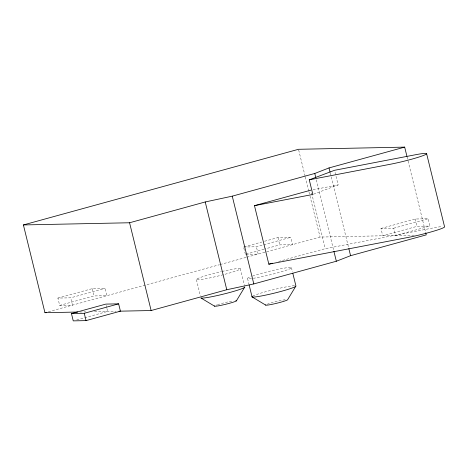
<?xml version="1.0" encoding="UTF-8"?>
<svg xmlns="http://www.w3.org/2000/svg" width="468" height="468" viewBox="0 0 468 468"><rect width="100%" height="100%" fill="white"/><g stroke="black" fill="none" stroke-linecap="round" stroke-linejoin="round"><path stroke-width="0.35" stroke-dasharray="2.34 1.75" d="M313.537 194.197L338.13 184.924L334.877 171.686M57.88 298.087L92.266 288.633L105.06 288.37L106.856 295.682L94.068 295.946L59.676 305.399L57.88 298.087L70.674 297.823L105.06 288.37M245.372 254.346L243.576 247.028L261.823 242.014M264.631 241.242L277.963 237.574L290.757 237.311L292.553 244.629L279.759 244.887L265.023 248.941M243.576 247.028L256.37 246.771L290.757 237.311M246.074 254.153L264.321 249.134M48.397 311.758L219.457 264.724M220.159 264.531L246.203 257.371M246.905 257.178L320.065 237.065L415.268 235.117M380.946 228.466L415.332 219.012L428.126 218.749L429.922 226.062L395.536 235.521L393.74 228.203L380.946 228.466L382.742 235.778L417.128 226.325L429.922 226.062M393.74 228.203L428.126 218.749M278.595 261.495L325.266 248.666L433.403 227.893A24.552 1.925 -13.8 0 1 441.821 226.594M76.758 319.913L107.634 311.425L106.821 308.096M313.045 189.739L338.13 184.924M246.086 254.329L258.166 254.083L256.37 246.771M59.676 305.399L72.47 305.142L70.674 297.823M79.94 311.986L85.773 311.869M94.518 311.688L116.163 311.249M407.107 157.032L425.541 232.058M415.332 219.012L417.128 226.325M330.238 172.879L348.666 247.905M316.35 179.835L333.737 250.62M311.583 192.974L325.266 248.666M298.678 150L305.113 176.19M305.288 176.898L308.763 191.055M308.938 191.763L309.804 195.302M309.98 196.01L320.065 237.065M291.412 267.585L292.447 271.803M277.963 237.574L279.759 244.887M247.578 278.624L248.958 284.251M240.242 268.632L244.39 285.509M196.414 279.671L200.386 295.846M106.166 305.44L106.657 307.435M92.266 288.633L94.068 295.946M252.679 296.127A22.663 1.778 -13.8 0 1 272.867 289.832A22.663 1.778 -13.8 0 1 294.618 285.714M221.996 271.452A22.663 1.778 -13.8 0 1 235.427 271.13A22.663 1.778 -13.8 0 1 197.847 279.817A22.663 1.778 -13.8 0 1 221.37 271.598M252.533 276.079A22.663 1.778 -13.8 0 1 284.251 268.146A22.663 1.778 -13.8 0 1 285.17 270.562A22.663 1.778 -13.8 0 1 253.369 278.284M251.55 278.542A22.663 1.778 -13.8 0 1 251.158 276.565M267.105 304.247A11.331 0.889 -13.8 0 1 285.065 299.719M215.941 305.294A11.331 0.889 -13.8 0 1 217.029 304.896M217.509 304.732A11.331 0.889 -13.8 0 1 232.532 300.988"/><path stroke-width="0.7" d="M236.363 300.912L244.524 287.446M295.688 286.398L287.533 299.865A11.331 0.889 -13.8 0 1 274.845 303.709A11.331 0.889 -13.8 0 1 265.824 304.855M77.752 312.033L44.957 312.706L23.4 224.938L129.572 222.762L205.224 201.965L232.251 196.156L314.783 173.464L329.022 167.924L404.674 147.122L406.938 156.324M119.007 311.191L151.129 310.536L226.781 289.733L253.808 283.93L336.34 261.238L350.579 255.692L426.231 234.889L425.71 232.766M309.26 179.823L334.532 170.293L415.438 154.756A24.552 1.925 -13.8 0 1 423.025 155.633A24.552 1.925 -13.8 0 1 390.166 164.286L309.26 179.823L312.852 194.454L254.469 205.668L268.843 264.18L408.131 237.428A24.552 1.925 -13.8 0 0 444.6 226.916L426.635 153.773M23.4 224.938L298.508 149.292L404.674 147.122M254.469 205.668L310.892 190.154M44.957 312.706L46.332 312.326M71.452 313.566L105.838 304.106L118.632 303.849L120.428 311.161L86.042 320.615L73.248 320.878L71.452 313.566L84.246 313.303L118.632 303.849M268.843 264.18L272.323 263.221M265.719 305.118L252.071 296.911L249.134 284.954M214.555 306.166L200.901 297.958A22.663 1.778 -13.8 0 0 224.892 293.752A22.663 1.778 -13.8 0 0 244.735 286.913M329.022 167.924L330.063 172.171M348.841 248.613L350.579 255.692M314.783 173.464L315.83 177.711M333.906 251.328L336.34 261.238M292.792 273.213L295.899 285.872A22.663 1.778 -13.8 0 1 273.177 293.418A22.663 1.778 -13.8 0 1 252.281 296.379M232.251 196.156L253.808 283.93M205.224 201.965L226.781 289.733M129.572 222.762L151.129 310.536M84.246 313.303L86.042 320.615M235.831 300.573A11.331 0.889 -13.8 0 1 226.547 304.065A11.331 0.889 -13.8 0 1 214.66 305.902"/></g></svg>
